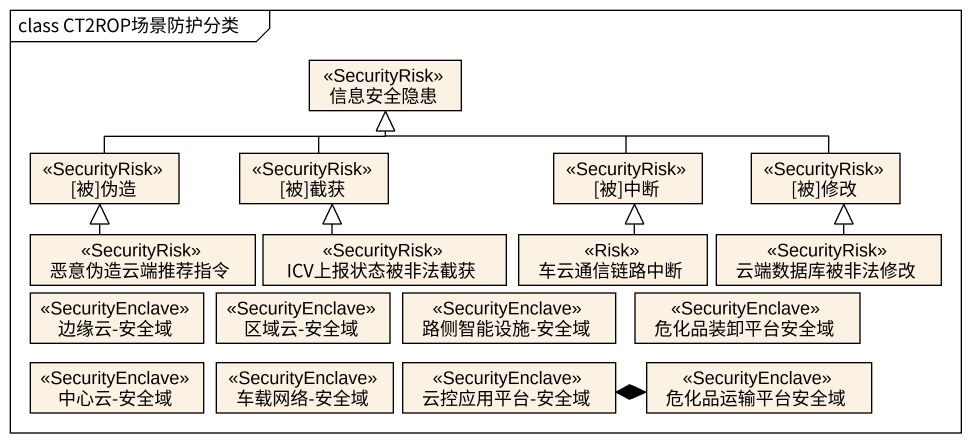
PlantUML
@startuml
mainframe class CT2ROP场景防护分类
hide circle
hide empty members
abstract class 信息安全隐患 <<SecurityRisk>>
class "[被]伪造" as 被_伪造 <<SecurityRisk>>
class "[被]截获" as 被_截获 <<SecurityRisk>>
class "[被]中断" as 被_中断 <<SecurityRisk>>
class "[被]修改" as 被_修改 <<SecurityRisk>>
class 恶意伪造云端推荐指令 <<SecurityRisk>>
class ICV上报状态被非法截获 <<SecurityRisk>>
class 车云通信链路中断 <<Risk>>
class 云端数据库被非法修改 <<SecurityRisk>>
class "边缘云-安全域" as 边缘云_安全域 <<SecurityEnclave>>
class "区域云-安全域" as 区域云_安全域 <<SecurityEnclave>>
class "路侧智能设施-安全域" as 路侧智能设施_安全域 <<SecurityEnclave>>
class 危化品装卸平台安全域 <<SecurityEnclave>>
class "中心云-安全域" as 中心云_安全域 <<SecurityEnclave>>
class "车载网络-安全域" as 车载网络_安全域 <<SecurityEnclave>>
class "云控应用平台-安全域" as 云控应用平台_安全域 <<SecurityEnclave>>
class 危化品运输平台安全域 <<SecurityEnclave>>
被_伪造 -right-|> 信息安全隐患
被_截获 -up-|> 信息安全隐患
被_中断 -left-|> 信息安全隐患
被_修改 -left-|> 信息安全隐患
恶意伪造云端推荐指令 -up-|> 被_伪造
ICV上报状态被非法截获 -up-|> 被_截获
车云通信链路中断 -up-|> 被_中断
云端数据库被非法修改 -up-|> 被_修改
云控应用平台_安全域 *-right-> 危化品运输平台安全域
@enduml
